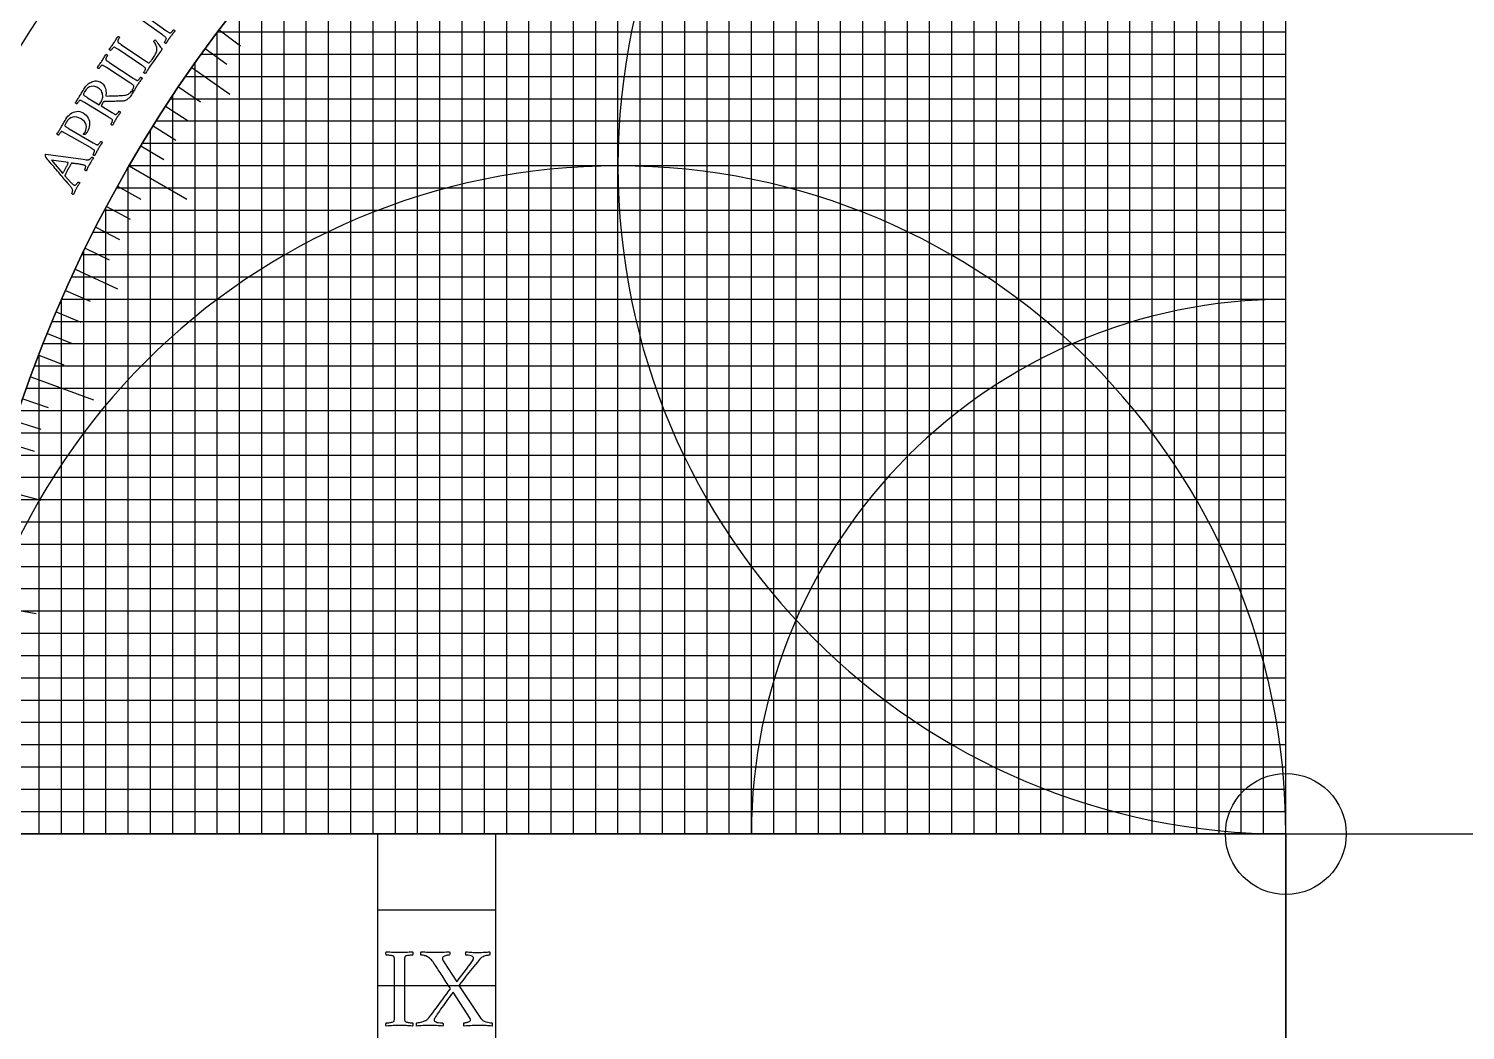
# Model space of a CAD drawing. Header units: millimetres. Extents: x -93 to 93, y -93 to 104.
# Drawn here: x -58.8 to 8.4, y -9.2 to 37.6 of the extents above; entities that cross this region are included whole.
import ezdxf

# ---------------------------------------------------------------- set-up
doc = ezdxf.new("R2010")
doc.units = ezdxf.units.MM
for name, color, linetype in [('CUT_INNER', 6, 'Continuous'), ('CUT_OUTER', 1, 'Continuous'), ('ENGRAVE', 7, 'Continuous'), ('ENGRAVE_FINE', 8, 'Continuous'), ('TEXT', 5, 'Continuous')]:
    doc.layers.add(name, color=color, linetype=linetype)

msp = doc.modelspace()

# ---------------------------------------------------------------- linework, layer by layer
at = {"layer": 'CUT_INNER'}
msp.add_circle((0, 0), 2.825, dxfattribs=at)
at = {"layer": 'CUT_OUTER'}
msp.add_arc((-0.0002, -0.0002), 92.4998, 179.658282, 0.243527, dxfattribs=at)
at = {"layer": 'ENGRAVE'}
for points in [[(-5.2031, 0), (-5.2031, 62.2203)], [(0, -62.4375), (0, 62.4375)], [(0, 0), (0, 62.4375)], [(-10.4063, 0), (-10.4063, 61.5642)], [(-15.6094, 0), (-15.6094, 60.4548)], [(-20.8125, 0), (-20.8125, 58.8666)], [(-26.0156, 0), (-26.0156, 56.7594)], [(-31.2188, 0), (-31.2188, 54.0725)], [(-36.4219, 0), (-36.4219, 50.7138)], [(-41.625, 0), (-41.625, 46.5382)], [(-46.8281, 0), (-46.8281, 41.2985)], [(0, 36.4219), (-50.7138, 36.4219)], [(-51.1458, 35.8127), (-49.3557, 34.5592)], [(-52.0313, 0), (-52.0313, 34.5136)], [(0, 31.2188), (-54.0725, 31.2188)], [(-54.0725, 31.2188), (-51.3688, 29.6578)], [(-56.5876, 26.3872), (-54.607, 25.4637)], [(0, 26.0156), (-56.7594, 26.0156)], [(-57.2344, 0), (-57.2344, 24.9533)], [(-58.6721, 21.3549), (-55.7385, 20.2871)], [(0, 20.8125), (-58.8666, 20.8125)], [(-60.31, 16.16), (-58.1991, 15.5944)], [(0, 15.6094), (-60.4548, 15.6094)], [(-61.4889, 10.8422), (-58.4145, 10.3001)], [(0, 10.4063), (-61.5642, 10.4063)], [(0, 5.2031), (-62.2203, 5.2031)], [(-62.4375, 0), (62.4375, 0)], [(0, 0), (-62.4375, 0)], [(-42.4575, 0), (-42.4575, -42.4575), (42.4575, -42.4575), (42.4575, 0)], [(-42.4575, 0), (-36.938, 0)], [(-36.938, 0), (-36.938, -36.938), (36.938, -36.938), (36.938, 0)], [(0, 0), (0, -42.4575)], [(-42.4575, -3.5381), (-36.938, -3.5381)], [(-42.4575, -7.0763), (-36.938, -7.0763)]]:
    msp.add_lwpolyline(points, dxfattribs=at)
for radius in [90.65, 90.65, 88.2219, 83.7125, 83.7125, 80.1513, 73.5375, 73.5375, 69.6525, 62.4375, 62.4375]:
    msp.add_circle((0, 0), radius, dxfattribs=at)
for centre, radius, start, end in [((0, 0), 62.4375, 90, 180), ((0, 31.2188), 31.2188, 90, 270), ((-31.2188, 0), 31.2188, 0, 180), ((0, 0), 24.9801, 90, 180)]:
    msp.add_arc(centre, radius, start, end, dxfattribs=at)
at = {"layer": 'ENGRAVE_FINE'}
for points in [[(-8.325, 0), (-8.325, 61.88)], [(-7.2844, 0), (-7.2844, 62.0111)], [(-6.2438, 0), (-6.2438, 62.1245)], [(-4.1625, 0), (-4.1625, 62.2986)], [(-3.1219, 0), (-3.1219, 62.3594)], [(-2.0813, 0), (-2.0813, 62.4028)], [(-1.0406, 0), (-1.0406, 62.4288)], [(-12.4875, 0), (-12.4875, 61.176)], [(-11.4469, 0), (-11.4469, 61.3792)], [(-9.3656, 0), (-9.3656, 61.7311)], [(-14.5688, 0), (-14.5688, 60.714)], [(-13.5281, 0), (-13.5281, 60.9543)], [(-17.6906, 0), (-17.6906, 59.8789)], [(-16.65, 0), (-16.65, 60.1766)], [(-19.7719, 0), (-19.7719, 59.2243)], [(-18.7313, 0), (-18.7313, 59.5616)], [(-21.8531, 0), (-21.8531, 58.4883)], [(-22.8938, 0), (-22.8938, 58.0889)], [(-24.975, 0), (-24.975, 57.2249)], [(-23.9344, 0), (-23.9344, 57.6679)], [(-28.0969, 0), (-28.0969, 55.7585)], [(-27.0563, 0), (-27.0563, 56.2708)], [(-29.1375, 0), (-29.1375, 55.2218)], [(-30.1781, 0), (-30.1781, 54.6601)], [(-32.2594, 0), (-32.2594, 53.4582)], [(-33.3, 0), (-33.3, 52.8162)], [(-34.3406, 0), (-34.3406, 52.1456)], [(-35.3813, 0), (-35.3813, 51.4452)], [(-37.4625, 0), (-37.4625, 49.95)], [(-38.5031, 0), (-38.5031, 49.1523)], [(-39.5438, 0), (-39.5438, 48.3191)], [(-40.5844, 0), (-40.5844, 47.4484)], [(-42.6656, 0), (-42.6656, 45.586)], [(-43.7063, 0), (-43.7063, 44.5893)], [(-44.7469, 0), (-44.7469, 43.5449)], [(-45.7875, 0), (-45.7875, 42.4493)], [(-47.8688, 0), (-47.8688, 40.0877)], [(-48.9094, 0), (-48.9094, 38.8113)], [(0, 37.4625), (-49.95, 37.4625)], [(-49.95, 0), (-49.95, 37.4625)], [(-49.8648, 37.5758), (-48.8675, 36.8243)], [(-50.513, 36.6998), (-49.5027, 35.9658)], [(-50.9906, 0), (-50.9906, 36.0333)], [(0, 35.3813), (-51.4452, 35.3813)], [(0, 34.3406), (-52.1456, 34.3406)], [(-51.763, 34.9146), (-50.7278, 34.2163)], [(-52.3645, 34.0059), (-51.3172, 33.3258)], [(-52.95, 33.0868), (-51.891, 32.4251)], [(0, 33.3), (-52.8162, 33.3)], [(0, 32.2594), (-53.4582, 32.2594)], [(-53.0719, 0), (-53.0719, 32.891)], [(-53.5194, 32.1577), (-52.449, 31.5145)], [(-54.1125, 0), (-54.1125, 31.1493)], [(-54.6091, 30.2703), (-53.5169, 29.6649)], [(0, 30.1781), (-54.6601, 30.1781)], [(0, 29.1375), (-55.2218, 29.1375)], [(-55.1531, 0), (-55.1531, 29.2673)], [(-55.129, 29.3126), (-54.0265, 28.7264)], [(-55.6322, 28.346), (-54.5196, 27.7791)], [(0, 28.0969), (-55.7585, 28.0969)], [(0, 27.0563), (-56.2708, 27.0563)], [(-56.1938, 0), (-56.1938, 27.2159)], [(-56.1185, 27.3708), (-54.9961, 26.8234)], [(0, 24.975), (-57.2249, 24.975)], [(-57.0395, 25.3956), (-55.8987, 24.8877)], [(-57.474, 24.3963), (-56.3245, 23.9083)], [(0, 23.9344), (-57.6679, 23.9344)], [(0, 22.8938), (-58.0889, 22.8938)], [(-57.891, 23.3895), (-56.7332, 22.9217)], [(-58.2904, 22.3756), (-57.1246, 21.9281)], [(-58.275, 0), (-58.275, 22.4157)], [(0, 21.8531), (-58.4883, 21.8531)], [(-59.0358, 20.3277), (-57.8551, 19.9211)], [(0, 19.7719), (-59.2243, 19.7719)], [(-59.3816, 19.2942), (-58.194, 18.9084)], [(-59.7093, 18.255), (-58.5151, 17.8899)], [(0, 18.7313), (-59.5616, 18.7313)], [(0, 17.6906), (-59.8789, 17.6906)], [(0, 16.65), (-60.1766, 16.65)], [(0, 14.5688), (-60.714, 14.5688)], [(0, 13.5281), (-60.9543, 13.5281)], [(0, 12.4875), (-61.176, 12.4875)], [(0, 11.4469), (-61.3792, 11.4469)], [(0, 9.3656), (-61.7311, 9.3656)], [(0, 8.325), (-61.88, 8.325)], [(0, 7.2844), (-62.0111, 7.2844)], [(0, 6.2438), (-62.1245, 6.2438)], [(0, 4.1625), (-62.2986, 4.1625)], [(0, 3.1219), (-62.3594, 3.1219)], [(0, 2.0813), (-62.4028, 2.0813)], [(0, 1.0406), (-62.4288, 1.0406)]]:
    msp.add_lwpolyline(points, dxfattribs=at)
at = {"layer": 'TEXT'}
msp.add_lwpolyline([(-53.4175, 38.3105), (-52.3558, 37.5491), (-52.352, 37.5464), (-52.3482, 37.5436), (-52.3444, 37.5409), (-52.3406, 37.5381), (-52.3367, 37.5354), (-52.3329, 37.5327), (-52.3291, 37.5299), (-52.3253, 37.5272), (-52.3016, 37.5103), (-52.2789, 37.4944), (-52.2572, 37.4795), (-52.2365, 37.4655), (-52.217, 37.453), (-52.1985, 37.4425), (-52.1813, 37.4341), (-52.1653, 37.4277), (-52.1559, 37.4277), (-52.1441, 37.4317), (-52.1299, 37.4397), (-52.1133, 37.4517), (-52.0957, 37.4663), (-52.0784, 37.4821), (-52.0615, 37.4992), (-52.0449, 37.5174), (-52.0298, 37.5348), (-52.0175, 37.5493), (-52.0079, 37.5611), (-52.001, 37.5701), (-51.9926, 37.5691), (-51.9827, 37.566), (-51.9716, 37.5607), (-51.9591, 37.5532), (-51.9474, 37.5446), (-51.9387, 37.536), (-51.9328, 37.5274), (-51.9299, 37.5187), (-51.9594, 37.4831), (-51.988, 37.4482), (-52.016, 37.4139), (-52.0432, 37.3803), (-52.0699, 37.3465), (-52.0965, 37.312), (-52.1229, 37.2766), (-52.1491, 37.2404), (-52.1743, 37.2046), (-52.1991, 37.1683), (-52.2237, 37.1312), (-52.248, 37.0935), (-52.2721, 37.0552), (-52.2963, 37.0164), (-52.3206, 36.9772), (-52.3448, 36.9376), (-52.354, 36.9375), (-52.3641, 36.9403), (-52.375, 36.9457), (-52.3869, 36.954), (-52.3981, 36.9634), (-52.4067, 36.9722), (-52.4128, 36.9805), (-52.4165, 36.9882), (-52.4103, 36.9976), (-52.4022, 37.0105), (-52.3924, 37.0269), (-52.3809, 37.0468), (-52.369, 37.0685), (-52.3583, 37.0903), (-52.3486, 37.1121), (-52.3401, 37.1341), (-52.3339, 37.1541), (-52.331, 37.17), (-52.3314, 37.1819), (-52.3352, 37.1897), (-52.3484, 37.2059), (-52.3647, 37.2226), (-52.384, 37.2398), (-52.4063, 37.2574), (-52.4306, 37.2756), (-52.456, 37.2942), (-52.4825, 37.3134), (-52.5101, 37.3331), (-53.5749, 38.0902)], dxfattribs=at)
for points in [[(-53.3378, 36.1406), (-53.3349, 36.1386), (-53.3314, 36.1362), (-53.3271, 36.1333), (-53.3223, 36.13), (-53.3097, 36.1215), (-53.2954, 36.1118), (-53.2792, 36.1009), (-53.2613, 36.0887), (-53.2428, 36.0764), (-53.2249, 36.065), (-53.2076, 36.0544), (-53.1909, 36.0448), (-53.1758, 36.0369), (-53.1636, 36.0319), (-53.1542, 36.0298), (-53.1476, 36.0304), (-53.1302, 36.0385), (-53.1135, 36.0492), (-53.0977, 36.0625), (-53.0827, 36.0785), (-53.0665, 36.0987), (-53.0472, 36.1245), (-53.0248, 36.1558), (-52.9992, 36.1928), (-52.9025, 36.334), (-52.8783, 36.3714), (-52.8549, 36.4121), (-52.8324, 36.456), (-52.8108, 36.503), (-52.7922, 36.5504), (-52.779, 36.595), (-52.7711, 36.6371), (-52.7687, 36.6765), (-52.7713, 36.7118), (-52.7776, 36.7486), (-52.7878, 36.7869), (-52.8016, 36.8266), (-52.8203, 36.8683), (-52.8448, 36.9125), (-52.8753, 36.9591), (-52.9117, 37.0083), (-52.9155, 37.0172), (-52.9151, 37.0279), (-52.9106, 37.0405), (-52.9019, 37.0549), (-52.8862, 37.0754), (-52.8711, 37.0907), (-52.8569, 37.1008), (-52.8434, 37.1056), (-52.8042, 37.0508), (-52.7639, 36.994), (-52.7225, 36.9353), (-52.68, 36.8748), (-52.6378, 36.8166), (-52.5972, 36.7651), (-52.5581, 36.7201), (-52.5206, 36.6817), (-52.591, 36.5815), (-52.6615, 36.482), (-52.7323, 36.383), (-52.8033, 36.2847), (-52.8763, 36.1832), (-52.9527, 36.0747), (-53.0327, 35.9591), (-53.1161, 35.8365), (-53.1446, 35.7937), (-53.171, 35.7528), (-53.1954, 35.7138), (-53.2178, 35.6768), (-53.2397, 35.6405), (-53.2624, 35.6039), (-53.286, 35.5669), (-53.3106, 35.5296), (-53.3197, 35.5293), (-53.3298, 35.5317), (-53.341, 35.5369), (-53.3531, 35.5449), (-53.3644, 35.554), (-53.3733, 35.5626), (-53.3797, 35.5707), (-53.3836, 35.5783), (-53.3775, 35.5878), (-53.3699, 35.6009), (-53.3605, 35.6176), (-53.3495, 35.6378), (-53.3382, 35.6598), (-53.328, 35.6819), (-53.319, 35.704), (-53.3111, 35.7262), (-53.3054, 35.7463), (-53.3029, 35.7623), (-53.3036, 35.7742), (-53.3077, 35.7819), (-53.3213, 35.7978), (-53.338, 35.814), (-53.3577, 35.8306), (-53.3805, 35.8477), (-53.4053, 35.8652), (-53.4312, 35.8832), (-53.4582, 35.9016), (-53.4863, 35.9206), (-54.5708, 36.649), (-54.5991, 36.6679), (-54.6267, 36.686), (-54.6535, 36.7034), (-54.6797, 36.7202), (-54.7046, 36.7351), (-54.728, 36.7473), (-54.7496, 36.7567), (-54.7696, 36.7632), (-54.7793, 36.7646), (-54.7911, 36.7608), (-54.8048, 36.7519), (-54.8206, 36.7378), (-54.8374, 36.7207), (-54.8539, 36.7028), (-54.8704, 36.6841), (-54.8866, 36.6646), (-54.9014, 36.6461), (-54.9135, 36.6306), (-54.9229, 36.6181), (-54.9296, 36.6086), (-54.9381, 36.6092), (-54.9481, 36.6119), (-54.9595, 36.6167), (-54.9723, 36.6236), (-54.9843, 36.6318), (-54.9933, 36.6401), (-54.9994, 36.6486), (-55.0026, 36.6573), (-54.9746, 36.6962), (-54.9467, 36.7346), (-54.9189, 36.7725), (-54.891, 36.81), (-54.8636, 36.8473), (-54.8368, 36.8845), (-54.8107, 36.9217), (-54.7853, 36.9589), (-54.7597, 36.9973), (-54.7349, 37.0355), (-54.7109, 37.0735), (-54.6878, 37.1114), (-54.6646, 37.1495), (-54.6407, 37.1883), (-54.616, 37.2278), (-54.5906, 37.268), (-54.5814, 37.2684), (-54.5712, 37.2659), (-54.5601, 37.2606), (-54.5481, 37.2525), (-54.5368, 37.2433), (-54.5281, 37.2345), (-54.5219, 37.2263), (-54.5182, 37.2185), (-54.5245, 37.2088), (-54.5325, 37.1954), (-54.5423, 37.1784), (-54.5539, 37.1578), (-54.5659, 37.1354), (-54.577, 37.1135), (-54.5871, 37.0918), (-54.5962, 37.0705), (-54.6031, 37.051), (-54.6062, 37.0348), (-54.6058, 37.0219), (-54.6016, 37.0123), (-54.5901, 36.9993), (-54.576, 36.9858), (-54.5595, 36.9718), (-54.5404, 36.9574), (-54.5196, 36.9424), (-54.4977, 36.9269), (-54.4747, 36.911), (-54.4506, 36.8945), (-54.4467, 36.8919), (-54.4428, 36.8893), (-54.4389, 36.8866), (-54.435, 36.884), (-54.4311, 36.8814), (-54.4272, 36.8787), (-54.4233, 36.8761), (-54.4194, 36.8735)], [(-55.3447, 36.1157), (-55.3198, 36.1545), (-55.2956, 36.1931), (-55.2722, 36.2315), (-55.2496, 36.2696), (-55.227, 36.3081), (-55.2037, 36.3473), (-55.1796, 36.3872), (-55.1548, 36.4278), (-55.1456, 36.4283), (-55.1354, 36.4259), (-55.1242, 36.4208), (-55.1121, 36.4129), (-55.1007, 36.4039), (-55.0918, 36.3953), (-55.0855, 36.3871), (-55.0816, 36.3794), (-55.0878, 36.3696), (-55.0956, 36.3561), (-55.1052, 36.3389), (-55.1165, 36.3181), (-55.1281, 36.2956), (-55.1388, 36.2735), (-55.1486, 36.2517), (-55.1574, 36.2302), (-55.164, 36.2106), (-55.1669, 36.1943), (-55.1662, 36.1815), (-55.1619, 36.172), (-55.1502, 36.1591), (-55.136, 36.1459), (-55.1192, 36.1321), (-55.0999, 36.1179), (-55.0789, 36.1033), (-55.0567, 36.0882), (-55.0334, 36.0726), (-55.0091, 36.0565), (-55.0052, 36.0539), (-55.0012, 36.0513), (-54.9973, 36.0488), (-54.9934, 36.0462), (-54.9894, 36.0436), (-54.9855, 36.041), (-54.9816, 36.0385), (-54.9776, 36.0359), (-53.885, 35.3197), (-53.881, 35.3171), (-53.8771, 35.3145), (-53.8732, 35.3119), (-53.8692, 35.3094), (-53.8653, 35.3068), (-53.8614, 35.3042), (-53.8575, 35.3016), (-53.8535, 35.2991), (-53.8291, 35.2832), (-53.8058, 35.2683), (-53.7835, 35.2542), (-53.7623, 35.2411), (-53.7422, 35.2294), (-53.7233, 35.2198), (-53.7058, 35.2121), (-53.6895, 35.2064), (-53.6801, 35.2068), (-53.6685, 35.2113), (-53.6547, 35.2198), (-53.6386, 35.2325), (-53.6216, 35.2479), (-53.605, 35.2644), (-53.5888, 35.2821), (-53.5729, 35.301), (-53.5586, 35.319), (-53.5469, 35.3341), (-53.5378, 35.3463), (-53.5314, 35.3555), (-53.5228, 35.3549), (-53.5129, 35.3522), (-53.5015, 35.3473), (-53.4888, 35.3404), (-53.4767, 35.3323), (-53.4676, 35.3241), (-53.4614, 35.3157), (-53.4582, 35.3072), (-53.4861, 35.2704), (-53.5133, 35.2343), (-53.5397, 35.1988), (-53.5655, 35.1641), (-53.5908, 35.1293), (-53.6159, 35.0936), (-53.6408, 35.0572), (-53.6655, 35.0199), (-53.6891, 34.9831), (-53.7124, 34.9457), (-53.7354, 34.9077), (-53.7581, 34.869), (-53.7806, 34.8297), (-53.8032, 34.79), (-53.8257, 34.7498), (-53.8483, 34.7092), (-53.8575, 34.7087), (-53.8676, 34.711), (-53.8788, 34.716), (-53.8911, 34.7238), (-53.9026, 34.7327), (-53.9116, 34.7412), (-53.9181, 34.7492), (-53.9221, 34.7567), (-53.9162, 34.7663), (-53.9087, 34.7796), (-53.8996, 34.7964), (-53.8889, 34.8167), (-53.878, 34.8389), (-53.8681, 34.8611), (-53.8594, 34.8834), (-53.8519, 34.9057), (-53.8464, 34.9259), (-53.8442, 34.942), (-53.8452, 34.9538), (-53.8493, 34.9615), (-53.8632, 34.9771), (-53.8801, 34.9931), (-53.9001, 35.0095), (-53.9231, 35.0261), (-53.9482, 35.0433), (-53.9744, 35.0608), (-54.0016, 35.0789), (-54.03, 35.0974), (-55.1256, 35.8091), (-55.1541, 35.8276), (-55.182, 35.8453), (-55.2091, 35.8623), (-55.2355, 35.8786), (-55.2607, 35.8932), (-55.2842, 35.905), (-55.306, 35.9141), (-55.3261, 35.9203), (-55.3358, 35.9215), (-55.3475, 35.9175), (-55.3612, 35.9084), (-55.3767, 35.8941), (-55.3932, 35.8768), (-55.4095, 35.8586), (-55.4256, 35.8397), (-55.4416, 35.8199), (-55.4561, 35.8012), (-55.4679, 35.7855), (-55.4771, 35.7729), (-55.4837, 35.7633), (-55.4922, 35.7637), (-55.5023, 35.7662), (-55.5137, 35.7709), (-55.5266, 35.7776), (-55.5387, 35.7856), (-55.5479, 35.7937), (-55.5541, 35.8022), (-55.5574, 35.8108), (-55.5301, 35.8501), (-55.5028, 35.889), (-55.4755, 35.9273), (-55.4482, 35.9652), (-55.4213, 36.0029), (-55.3951, 36.0405), (-55.3696, 36.0781), (-55.3447, 36.1157)], [(-56.1548, 34.8547), (-56.1249, 34.8988), (-56.0908, 34.9413), (-56.0527, 34.9821), (-56.0104, 35.0213), (-55.965, 35.0577), (-55.9174, 35.09), (-55.8677, 35.1184), (-55.8158, 35.1428), (-55.7624, 35.1621), (-55.7079, 35.1752), (-55.6523, 35.1823), (-55.5958, 35.1832), (-55.539, 35.1769), (-55.4825, 35.1623), (-55.4264, 35.1395), (-55.3706, 35.1083), (-55.3267, 35.0759), (-55.2876, 35.0374), (-55.2533, 34.9928), (-55.2237, 34.9421), (-55.199, 34.8874), (-55.1792, 34.8307), (-55.1644, 34.772), (-55.1544, 34.7114), (-55.1495, 34.6508), (-55.1497, 34.5924), (-55.1549, 34.536), (-55.1653, 34.4818), (-55.0879, 34.4811), (-55.0132, 34.4813), (-54.9412, 34.4821), (-54.8721, 34.4836), (-54.8041, 34.4859), (-54.736, 34.4888), (-54.6676, 34.4925), (-54.599, 34.4968), (-54.5284, 34.5017), (-54.454, 34.5068), (-54.376, 34.5123), (-54.2943, 34.5182), (-54.2416, 34.5243), (-54.1929, 34.5344), (-54.1481, 34.5487), (-54.1071, 34.5669), (-54.0683, 34.5909), (-54.0299, 34.6223), (-53.9918, 34.661), (-53.954, 34.7071), (-53.9449, 34.7072), (-53.9347, 34.7038), (-53.9234, 34.6971), (-53.9111, 34.6869), (-53.8997, 34.676), (-53.891, 34.6675), (-53.8851, 34.6611), (-53.8819, 34.657), (-53.9219, 34.5961), (-53.9595, 34.5412), (-53.9947, 34.4925), (-54.0276, 34.4498), (-54.0578, 34.4132), (-54.0848, 34.3827), (-54.1086, 34.3581), (-54.1293, 34.3396), (-54.1444, 34.329), (-54.1628, 34.3168), (-54.1843, 34.3028), (-54.2089, 34.2871), (-54.2372, 34.2721), (-54.2698, 34.2603), (-54.3067, 34.2516), (-54.3478, 34.2461), (-54.3669, 34.2448), (-54.3931, 34.2433), (-54.4263, 34.2416), (-54.4665, 34.2398), (-54.5126, 34.2379), (-54.5632, 34.2361), (-54.6184, 34.2343), (-54.6782, 34.2326), (-54.7413, 34.2308), (-54.8066, 34.2289), (-54.874, 34.2269), (-54.9435, 34.2247), (-55.0136, 34.2226), (-55.0829, 34.2208), (-55.1512, 34.2193), (-55.2187, 34.2181), (-55.2408, 34.2137), (-55.2617, 34.2022), (-55.2816, 34.1835), (-55.3004, 34.1576), (-55.3846, 34.0208), (-54.8987, 33.7224), (-54.8947, 33.7199), (-54.8907, 33.7174), (-54.8867, 33.715), (-54.8827, 33.7125), (-54.8787, 33.7101), (-54.8747, 33.7076), (-54.8707, 33.7051), (-54.8667, 33.7027), (-54.8419, 33.6875), (-54.8181, 33.6733), (-54.7954, 33.6599), (-54.7738, 33.6474), (-54.7533, 33.6364), (-54.7342, 33.6273), (-54.7165, 33.6201), (-54.7, 33.6149), (-54.6906, 33.6155), (-54.6792, 33.6204), (-54.6656, 33.6293), (-54.6499, 33.6425), (-54.6334, 33.6583), (-54.6173, 33.6754), (-54.6016, 33.6935), (-54.5863, 33.7129), (-54.5725, 33.7313), (-54.5612, 33.7467), (-54.5525, 33.7591), (-54.5463, 33.7686), (-54.5378, 33.7682), (-54.5278, 33.7658), (-54.5163, 33.7613), (-54.5033, 33.7547), (-54.491, 33.747), (-54.4817, 33.739), (-54.4753, 33.7308), (-54.4717, 33.7224), (-54.4986, 33.6848), (-54.5247, 33.6479), (-54.5501, 33.6117), (-54.5748, 33.5762), (-54.5991, 33.5407), (-54.6231, 33.5043), (-54.6469, 33.4671), (-54.6705, 33.4291), (-54.6931, 33.3917), (-54.7153, 33.3537), (-54.7371, 33.3149), (-54.7587, 33.2756), (-54.78, 33.2357), (-54.8014, 33.1953), (-54.8228, 33.1545), (-54.8442, 33.1132), (-54.8533, 33.1125), (-54.8635, 33.1145), (-54.8749, 33.1192), (-54.8873, 33.1266), (-54.8991, 33.1352), (-54.9083, 33.1433), (-54.9151, 33.1511), (-54.9193, 33.1586), (-54.9137, 33.1684), (-54.9066, 33.1818), (-54.898, 33.1988), (-54.8879, 33.2195), (-54.8776, 33.242), (-54.8684, 33.2645), (-54.8604, 33.287), (-54.8535, 33.3096), (-54.8487, 33.3299), (-54.8469, 33.346), (-54.8482, 33.3579), (-54.8525, 33.3654), (-54.8669, 33.3806), (-54.8843, 33.3961), (-54.9047, 33.4118), (-54.9282, 33.4278), (-54.9538, 33.4442), (-54.9805, 33.461), (-55.0083, 33.4783), (-55.0372, 33.496), (-56.1549, 34.1725), (-56.1839, 34.19), (-56.2123, 34.2069), (-56.2399, 34.2232), (-56.2668, 34.2387), (-56.2924, 34.2525), (-56.3162, 34.2637), (-56.3383, 34.272), (-56.3585, 34.2777), (-56.3683, 34.2786), (-56.3799, 34.2743), (-56.3932, 34.2648), (-56.4084, 34.25), (-56.4243, 34.2323), (-56.4399, 34.2139), (-56.4552, 34.1949), (-56.4702, 34.1753), (-56.4838, 34.1568), (-56.4949, 34.1412), (-56.5036, 34.1285), (-56.5098, 34.1189), (-56.5184, 34.119), (-56.5284, 34.1213), (-56.54, 34.1256), (-56.5531, 34.1319), (-56.5655, 34.1395), (-56.5749, 34.1474), (-56.5813, 34.1556), (-56.5849, 34.1642), (-56.5588, 34.2042), (-56.5328, 34.2436), (-56.5069, 34.2823), (-56.4811, 34.3204), (-56.4557, 34.3582), (-56.4308, 34.3962), (-56.4066, 34.4343), (-56.3829, 34.4724), (-56.3584, 34.5129), (-56.3332, 34.5551), (-56.3074, 34.599), (-56.2809, 34.6447), (-56.253, 34.6927), (-56.2226, 34.7437), (-56.1899, 34.7977), (-56.1548, 34.8547)], [(-55.501, 34.8489), (-55.5857, 34.894), (-55.6702, 34.9226), (-55.7543, 34.9348), (-55.8381, 34.9305), (-55.9198, 34.9057), (-55.9978, 34.8565), (-56.0719, 34.7829), (-56.142, 34.685), (-56.1504, 34.671), (-56.1604, 34.6536), (-56.1721, 34.6327), (-56.1855, 34.6085), (-56.197, 34.5845), (-56.2033, 34.5645), (-56.2044, 34.5486), (-56.2002, 34.5368), (-56.189, 34.5233), (-56.173, 34.5084), (-56.1521, 34.4921), (-56.1263, 34.4745), (-56.0978, 34.4562), (-56.0692, 34.438), (-56.0402, 34.4199), (-56.011, 34.4018), (-55.4647, 34.07), (-55.3787, 34.2097), (-55.3504, 34.2618), (-55.3287, 34.3165), (-55.3134, 34.3735), (-55.3047, 34.433), (-55.3028, 34.4931), (-55.3081, 34.5519), (-55.3206, 34.6094), (-55.3403, 34.6658), (-55.3679, 34.719), (-55.4038, 34.7672), (-55.4482, 34.8105), (-55.501, 34.8489)], [(-56.2188, 33.6909), (-56.1447, 33.6402), (-56.0809, 33.5834), (-56.0275, 33.5203), (-55.9844, 33.451), (-55.952, 33.377), (-55.9305, 33.2998), (-55.92, 33.2194), (-55.9205, 33.1357), (-55.932, 33.0503), (-55.9548, 32.9645), (-55.9888, 32.8783), (-56.034, 32.7916), (-56.0412, 32.7801), (-56.0501, 32.7673), (-56.0606, 32.7532), (-56.0728, 32.7378), (-56.0856, 32.7227), (-56.0982, 32.7098), (-56.1104, 32.6989), (-56.1223, 32.6901), (-56.1276, 32.6887), (-56.1348, 32.6865), (-56.1441, 32.6837), (-56.1553, 32.6802), (-56.1675, 32.6777), (-56.1797, 32.678), (-56.1918, 32.681), (-56.204, 32.6867), (-56.2105, 32.6916), (-56.2136, 32.6968), (-56.2133, 32.7024), (-56.2097, 32.7082), (-56.2004, 32.7176), (-56.1908, 32.7273), (-56.1808, 32.7372), (-56.1705, 32.7474), (-56.1602, 32.7583), (-56.1504, 32.7703), (-56.1409, 32.7835), (-56.132, 32.7979), (-56.0936, 32.8788), (-56.0722, 32.961), (-56.0679, 33.0446), (-56.0806, 33.1297), (-56.1113, 33.2121), (-56.1614, 33.2877), (-56.2307, 33.3564), (-56.3194, 33.4182), (-56.4169, 33.4668), (-56.5128, 33.496), (-56.607, 33.5055), (-56.6996, 33.4954), (-56.7882, 33.464), (-56.8702, 33.4096), (-56.9455, 33.3322), (-57.0141, 33.2318), (-57.0222, 33.2177), (-57.0318, 33.2), (-57.0429, 33.1789), (-57.0557, 33.1543), (-57.0666, 33.13), (-57.0724, 33.1099), (-57.073, 33.094), (-57.0685, 33.0822), (-57.057, 33.069), (-57.0406, 33.0545), (-57.0193, 33.0388), (-56.993, 33.0219), (-56.9642, 33.0043), (-56.935, 32.9869), (-56.9056, 32.9695), (-56.8759, 32.9522), (-55.7482, 32.2988), (-55.7188, 32.2819), (-55.6903, 32.2658), (-55.6628, 32.2504), (-55.6362, 32.2357), (-55.6109, 32.2228), (-55.5873, 32.2124), (-55.5654, 32.2045), (-55.5452, 32.1992), (-55.5358, 32.2), (-55.5245, 32.2052), (-55.5111, 32.2145), (-55.4958, 32.2281), (-55.4797, 32.2442), (-55.4642, 32.2614), (-55.4492, 32.2795), (-55.4348, 32.2987), (-55.4218, 32.3169), (-55.4112, 32.3322), (-55.4029, 32.3445), (-55.397, 32.354), (-55.3885, 32.3539), (-55.3784, 32.3517), (-55.3668, 32.3475), (-55.3537, 32.3413), (-55.3412, 32.3339), (-55.3317, 32.3262), (-55.325, 32.3182), (-55.3213, 32.3098), (-55.3471, 32.2715), (-55.3723, 32.234), (-55.3968, 32.1972), (-55.4206, 32.161), (-55.4439, 32.1249), (-55.467, 32.0879), (-55.4899, 32.0501), (-55.5125, 32.0115), (-55.534, 31.9736), (-55.5551, 31.9353), (-55.5757, 31.8964), (-55.5959, 31.8571), (-55.6159, 31.8172), (-55.636, 31.7768), (-55.6561, 31.7357), (-55.6764, 31.694), (-55.6855, 31.693), (-55.6958, 31.6947), (-55.7073, 31.6991), (-55.7199, 31.7062), (-55.7319, 31.7145), (-55.7413, 31.7224), (-55.7482, 31.73), (-55.7526, 31.7374), (-55.7474, 31.7472), (-55.7408, 31.7606), (-55.7329, 31.7774), (-55.7236, 31.7978), (-55.7142, 31.8199), (-55.7059, 31.8422), (-55.6986, 31.8647), (-55.6923, 31.8873), (-55.688, 31.9078), (-55.6867, 31.9239), (-55.6883, 31.9357), (-55.6928, 31.9431), (-55.7075, 31.958), (-55.7253, 31.973), (-55.7462, 31.9882), (-55.7701, 32.0036), (-55.7961, 32.0193), (-55.8232, 32.0354), (-55.8514, 32.052), (-55.8807, 32.0689), (-57.0139, 32.7192), (-57.0434, 32.736), (-57.0721, 32.7522), (-57.1002, 32.7677), (-57.1274, 32.7825), (-57.1534, 32.7957), (-57.1775, 32.8062), (-57.1998, 32.814), (-57.2202, 32.8192), (-57.23, 32.8198), (-57.2414, 32.8152), (-57.2545, 32.8054), (-57.2693, 32.7902), (-57.2847, 32.7721), (-57.2998, 32.7533), (-57.3147, 32.7339), (-57.3291, 32.7139), (-57.3423, 32.695), (-57.353, 32.6792), (-57.3613, 32.6663), (-57.3673, 32.6565), (-57.3759, 32.6564), (-57.386, 32.6584), (-57.3977, 32.6624), (-57.4109, 32.6684), (-57.4235, 32.6757), (-57.4331, 32.6834), (-57.4398, 32.6914), (-57.4435, 32.6999), (-57.4184, 32.7405), (-57.3934, 32.7806), (-57.3686, 32.8199), (-57.3438, 32.8587), (-57.3194, 32.8972), (-57.2955, 32.9358), (-57.2722, 32.9744), (-57.2495, 33.0132), (-57.2261, 33.0543), (-57.202, 33.0971), (-57.1773, 33.1417), (-57.152, 33.188), (-57.1253, 33.2367), (-57.0963, 33.2885), (-57.0649, 33.3433), (-57.0313, 33.4012), (-56.9862, 33.4702), (-56.9349, 33.5336), (-56.8777, 33.5912), (-56.8143, 33.6431), (-56.7466, 33.6873), (-56.676, 33.7218), (-56.6028, 33.7467), (-56.5267, 33.762), (-56.4494, 33.7654), (-56.3723, 33.7546), (-56.2955, 33.7298), (-56.2188, 33.6909)], [(-56.9044, 30.3685), (-56.9078, 30.3724), (-56.9179, 30.3841), (-56.9347, 30.4036), (-56.9581, 30.4309), (-56.9874, 30.4648), (-57.0215, 30.5042), (-57.0604, 30.5492), (-57.1041, 30.5996), (-57.1515, 30.6545), (-57.2012, 30.7128), (-57.2534, 30.7744), (-57.3079, 30.8394), (-57.3641, 30.9065), (-57.4211, 30.9744), (-57.4791, 31.043), (-57.5379, 31.1125), (-57.5965, 31.1818), (-57.6538, 31.2497), (-57.7098, 31.3163), (-57.7644, 31.3817), (-57.8168, 31.4445), (-57.8658, 31.5035), (-57.9115, 31.5588), (-57.9539, 31.6102), (-57.9613, 31.6237), (-57.9675, 31.6409), (-57.9726, 31.6618), (-57.9766, 31.6864), (-57.9789, 31.7108), (-57.979, 31.731), (-57.9769, 31.7471), (-57.9726, 31.759), (-57.9711, 31.7615), (-57.9697, 31.7634), (-57.9685, 31.7647), (-57.9673, 31.7653), (-57.966, 31.7658), (-57.9643, 31.7668), (-57.962, 31.7682), (-57.9594, 31.7701), (-56.2238, 31.5276), (-56.1385, 31.5148), (-56.0745, 31.5055), (-56.032, 31.4997), (-56.0108, 31.4974), (-55.9916, 31.4976), (-55.9716, 31.5016), (-55.9508, 31.5094), (-55.9292, 31.521), (-55.908, 31.535), (-55.8883, 31.5497), (-55.8701, 31.5654), (-55.8535, 31.5819), (-55.8392, 31.5974), (-55.8281, 31.61), (-55.8203, 31.6197), (-55.8156, 31.6265), (-55.8053, 31.6267), (-55.794, 31.6241), (-55.7818, 31.6188), (-55.7687, 31.6107), (-55.7566, 31.6021), (-55.7474, 31.5951), (-55.7411, 31.5897), (-55.7377, 31.586), (-55.762, 31.5493), (-55.7849, 31.5146), (-55.8065, 31.4817), (-55.8267, 31.4508), (-55.8469, 31.4192), (-55.8682, 31.3842), (-55.8907, 31.3459), (-55.9144, 31.3042), (-55.9388, 31.26), (-55.9605, 31.2193), (-55.9795, 31.1822), (-55.9958, 31.1487), (-56.0117, 31.1151), (-56.0296, 31.0774), (-56.0495, 31.0357), (-56.0713, 30.99), (-56.0804, 30.9889), (-56.0907, 30.9905), (-56.1022, 30.9948), (-56.1149, 31.0017), (-56.1269, 31.01), (-56.1362, 31.0183), (-56.1427, 31.0267), (-56.1466, 31.0352), (-56.1394, 31.0494), (-56.1317, 31.0678), (-56.1232, 31.0902), (-56.114, 31.1166), (-56.106, 31.1433), (-56.1011, 31.1664), (-56.0994, 31.1859), (-56.1007, 31.2018), (-56.1046, 31.2101), (-56.1113, 31.2183), (-56.1207, 31.2262), (-56.133, 31.234), (-56.1481, 31.2409), (-56.1687, 31.248), (-56.1948, 31.2553), (-56.2264, 31.2627), (-56.262, 31.2702), (-56.3002, 31.2774), (-56.3409, 31.2846), (-56.3842, 31.2915), (-56.4285, 31.2982), (-56.4723, 31.3046), (-56.5156, 31.3107), (-56.5584, 31.3165), (-56.5991, 31.3219), (-56.636, 31.3268), (-56.6692, 31.3311), (-56.6986, 31.3349), (-56.7227, 31.3381), (-56.74, 31.3403), (-56.7503, 31.3416), (-56.7537, 31.3421), (-56.7543, 31.3419), (-56.7559, 31.3415), (-56.7585, 31.3407), (-56.7623, 31.3396), (-56.7662, 31.3382), (-56.7694, 31.3364), (-56.772, 31.3342), (-56.7738, 31.3316), (-56.7871, 31.3104), (-56.8013, 31.2867), (-56.8165, 31.2603), (-56.8326, 31.2313), (-56.849, 31.2015), (-56.8648, 31.1728), (-56.88, 31.145), (-56.8946, 31.1183), (-56.8983, 31.1114), (-56.9021, 31.1045), (-56.9059, 31.0976), (-56.9097, 31.0908), (-56.9133, 31.084), (-56.9168, 31.0777), (-56.9201, 31.0716), (-56.9232, 31.0659), (-56.9448, 31.0261), (-56.9646, 30.9892), (-56.9824, 30.9553), (-56.9984, 30.9244), (-57.0143, 30.8928), (-57.0319, 30.8568), (-57.0513, 30.8163), (-57.0723, 30.7714), (-57.0728, 30.7698), (-57.0731, 30.7674), (-57.073, 30.7645), (-57.0726, 30.7609), (-57.0721, 30.7575), (-57.0717, 30.7551), (-57.0715, 30.7536), (-57.0714, 30.7532), (-57.0687, 30.75), (-57.0604, 30.7405), (-57.0467, 30.7248), (-57.0274, 30.7027), (-57.0044, 30.6763), (-56.9793, 30.6474), (-56.9522, 30.6162), (-56.9231, 30.5825), (-56.8933, 30.5484), (-56.8642, 30.5158), (-56.8359, 30.4848), (-56.8083, 30.4552), (-56.7812, 30.4262), (-56.7556, 30.4009), (-56.7317, 30.3793), (-56.7092, 30.3615), (-56.6886, 30.3466), (-56.6699, 30.3338), (-56.6531, 30.3232), (-56.6383, 30.3147), (-56.6225, 30.3096), (-56.6054, 30.3107), (-56.5869, 30.3179), (-56.5672, 30.3313), (-56.5475, 30.3483), (-56.5292, 30.3665), (-56.5123, 30.3859), (-56.4967, 30.4064), (-56.4833, 30.4255), (-56.4728, 30.4407), (-56.4654, 30.4521), (-56.4609, 30.4595), (-56.4553, 30.4598), (-56.447, 30.4581), (-56.4359, 30.4546), (-56.422, 30.4491), (-56.408, 30.4427), (-56.3965, 30.4362), (-56.3874, 30.4298), (-56.3808, 30.4233), (-56.3956, 30.399), (-56.4095, 30.3766), (-56.4223, 30.3561), (-56.4341, 30.3374), (-56.4454, 30.3197), (-56.4567, 30.302), (-56.468, 30.2843), (-56.4793, 30.2665), (-56.4912, 30.2473), (-56.5043, 30.2249), (-56.5186, 30.1994), (-56.534, 30.1708), (-56.5493, 30.1418), (-56.5629, 30.115), (-56.5749, 30.0904), (-56.5853, 30.0679), (-56.5948, 30.0466), (-56.6044, 30.0253), (-56.6139, 30.004), (-56.6234, 29.9827), (-56.6336, 29.96), (-56.6453, 29.9346), (-56.6584, 29.9064), (-56.673, 29.8755), (-56.6785, 29.8753), (-56.6866, 29.8774), (-56.6972, 29.8817), (-56.7105, 29.8883), (-56.7239, 29.8958), (-56.7351, 29.903), (-56.7439, 29.9098), (-56.7506, 29.9164), (-56.7437, 29.9313), (-56.7361, 29.9514), (-56.7278, 29.9765), (-56.7187, 30.0068), (-56.7116, 30.0377), (-56.709, 30.0646), (-56.7109, 30.0875), (-56.7174, 30.1064), (-56.7339, 30.1406), (-56.7528, 30.1742), (-56.7741, 30.207), (-56.7977, 30.2391), (-56.8229, 30.271), (-56.8492, 30.3032), (-56.8763, 30.3357), (-56.9044, 30.3685)], [(-57.7018, 31.4836), (-57.1809, 30.8801), (-57.1805, 30.88), (-57.1794, 30.8797), (-57.1774, 30.8792), (-57.1747, 30.8785), (-57.1718, 30.878), (-57.1696, 30.878), (-57.168, 30.8786), (-57.1669, 30.8797), (-57.1507, 30.9066), (-57.1332, 30.9362), (-57.1145, 30.9685), (-57.0946, 31.0034), (-57.075, 31.0379), (-57.0576, 31.0689), (-57.0424, 31.0963), (-57.0292, 31.1202), (-57.0125, 31.1513), (-56.9969, 31.181), (-56.9825, 31.2094), (-56.9693, 31.2363), (-56.9563, 31.2632), (-56.9427, 31.2913), (-56.9283, 31.3206), (-56.9133, 31.3511), (-56.9124, 31.3538), (-56.9126, 31.3565), (-56.9139, 31.3592), (-56.9164, 31.3618), (-56.9191, 31.364), (-56.921, 31.3656), (-56.9221, 31.3666), (-56.9225, 31.3669)], [(-41.4284, -5.5293), (-41.3514, -5.5288), (-41.2755, -5.5273), (-41.2005, -5.5248), (-41.1266, -5.5213), (-41.0523, -5.5175), (-40.9764, -5.514), (-40.8987, -5.5108), (-40.8195, -5.508), (-40.8103, -5.5207), (-40.8041, -5.5373), (-40.8009, -5.558), (-40.8008, -5.5828), (-40.8029, -5.6075), (-40.8068, -5.6282), (-40.8123, -5.6448), (-40.8195, -5.6575), (-40.8388, -5.658), (-40.8649, -5.6595), (-40.8976, -5.662), (-40.937, -5.6655), (-40.979, -5.67), (-41.0198, -5.6756), (-41.0592, -5.6821), (-41.0972, -5.6896), (-41.1306, -5.6986), (-41.156, -5.7096), (-41.1733, -5.7226), (-41.1827, -5.7377), (-41.1899, -5.7664), (-41.1954, -5.7991), (-41.1992, -5.8358), (-41.2014, -5.8765), (-41.2025, -5.9203), (-41.2034, -5.966), (-41.2039, -6.0137), (-41.204, -6.0635), (-41.204, -6.0715), (-41.204, -6.0795), (-41.204, -6.0875), (-41.204, -6.0955), (-41.204, -6.1035), (-41.204, -6.1116), (-41.204, -6.1196), (-41.204, -6.1276), (-41.204, -8.355), (-41.204, -8.363), (-41.204, -8.371), (-41.204, -8.379), (-41.204, -8.387), (-41.204, -8.395), (-41.204, -8.403), (-41.204, -8.411), (-41.204, -8.419), (-41.2039, -8.4686), (-41.2034, -8.5159), (-41.2025, -8.5608), (-41.2014, -8.6033), (-41.1992, -8.6429), (-41.1954, -8.6788), (-41.1899, -8.711), (-41.1827, -8.7395), (-41.1733, -8.7526), (-41.156, -8.7649), (-41.1306, -8.7766), (-41.0972, -8.7876), (-41.0592, -8.7975), (-41.0198, -8.8056), (-40.979, -8.8121), (-40.937, -8.817), (-40.8976, -8.8205), (-40.8649, -8.823), (-40.8388, -8.8245), (-40.8195, -8.825), (-40.8123, -8.8377), (-40.8068, -8.8544), (-40.8029, -8.8751), (-40.8008, -8.8998), (-40.8009, -8.9245), (-40.8041, -8.9452), (-40.8103, -8.9619), (-40.8195, -8.9746), (-40.8987, -8.9694), (-40.9764, -8.9645), (-41.0523, -8.96), (-41.1266, -8.9559), (-41.2005, -8.9524), (-41.2755, -8.9499), (-41.3514, -8.9484), (-41.4284, -8.9478), (-41.5035, -8.9484), (-41.5793, -8.9499), (-41.6557, -8.9524), (-41.7328, -8.9559), (-41.8106, -8.96), (-41.8891, -8.9645), (-41.9682, -8.9694), (-42.048, -8.9746), (-42.0572, -8.9619), (-42.0633, -8.9452), (-42.0665, -8.9245), (-42.0667, -8.8998), (-42.0645, -8.8751), (-42.0607, -8.8544), (-42.0552, -8.8377), (-42.048, -8.825), (-42.0286, -8.8245), (-42.0026, -8.823), (-41.9699, -8.8205), (-41.9305, -8.817), (-41.8882, -8.8121), (-41.847, -8.8056), (-41.8068, -8.7975), (-41.7676, -8.7876), (-41.7333, -8.7766), (-41.7081, -8.7649), (-41.692, -8.7526), (-41.6848, -8.7395), (-41.6753, -8.7051), (-41.6681, -8.6661), (-41.6632, -8.6224), (-41.6607, -8.5739), (-41.6596, -8.5222), (-41.6587, -8.4685), (-41.6582, -8.4127), (-41.6581, -8.355), (-41.6581, -6.1276), (-41.6582, -6.0697), (-41.6587, -6.0134), (-41.6596, -5.9588), (-41.6607, -5.9059), (-41.6632, -5.8563), (-41.6681, -5.8118), (-41.6753, -5.7722), (-41.6848, -5.7377), (-41.692, -5.7226), (-41.7081, -5.7096), (-41.7333, -5.6986), (-41.7676, -5.6896), (-41.8068, -5.6821), (-41.847, -5.6756), (-41.8882, -5.67), (-41.9305, -5.6655), (-41.9699, -5.662), (-42.0026, -5.6595), (-42.0286, -5.658), (-42.048, -5.6575), (-42.0552, -5.6448), (-42.0607, -5.6282), (-42.0645, -5.6075), (-42.0667, -5.5828), (-42.0665, -5.558), (-42.0633, -5.5373), (-42.0572, -5.5207), (-42.048, -5.508), (-41.9682, -5.5108), (-41.8891, -5.514), (-41.8106, -5.5175), (-41.7328, -5.5213), (-41.6557, -5.5248), (-41.5793, -5.5273), (-41.5035, -5.5288), (-41.4284, -5.5293)], [(-39.7619, -5.5293), (-39.6677, -5.5288), (-39.5776, -5.5273), (-39.4914, -5.5248), (-39.4093, -5.5213), (-39.3295, -5.5175), (-39.2504, -5.514), (-39.172, -5.5108), (-39.0942, -5.508), (-39.0895, -5.5213), (-39.0862, -5.54), (-39.0842, -5.5641), (-39.0835, -5.5934), (-39.0848, -5.6215), (-39.0888, -5.6415), (-39.0955, -5.6535), (-39.1049, -5.6575), (-39.1259, -5.6584), (-39.1516, -5.6609), (-39.182, -5.665), (-39.217, -5.6709), (-39.2538, -5.6789), (-39.2891, -5.6896), (-39.3232, -5.7029), (-39.3559, -5.719), (-39.384, -5.7385), (-39.404, -5.7624), (-39.416, -5.7906), (-39.42, -5.8231), (-39.416, -5.8548), (-39.404, -5.8912), (-39.384, -5.9323), (-39.3559, -5.978), (-38.7523, -6.9074), (-38.6362, -6.7522), (-38.5226, -6.6016), (-38.4118, -6.4557), (-38.3036, -6.3145), (-38.2042, -6.1833), (-38.1194, -6.0675), (-38.0493, -5.967), (-37.9938, -5.8819), (-37.9867, -5.8685), (-37.9812, -5.8552), (-37.9773, -5.8418), (-37.9752, -5.8285), (-37.974, -5.8164), (-37.9731, -5.8071), (-37.9726, -5.8004), (-37.9725, -5.7964), (-37.9765, -5.777), (-37.9885, -5.7563), (-38.0085, -5.7343), (-38.0366, -5.7109), (-38.0783, -5.6899), (-38.1394, -5.6749), (-38.2199, -5.6659), (-38.3197, -5.6629), (-38.3269, -5.6567), (-38.3324, -5.6435), (-38.3362, -5.6233), (-38.3384, -5.5961), (-38.3389, -5.5676), (-38.3377, -5.5434), (-38.3349, -5.5235), (-38.3304, -5.508), (-38.2551, -5.5131), (-38.1841, -5.518), (-38.1175, -5.5225), (-38.0553, -5.5267), (-37.9937, -5.5302), (-37.9291, -5.5327), (-37.8615, -5.5342), (-37.7909, -5.5347), (-37.6934, -5.534), (-37.6039, -5.532), (-37.5225, -5.5287), (-37.449, -5.524), (-37.3826, -5.519), (-37.3222, -5.5146), (-37.2677, -5.511), (-37.2193, -5.508), (-37.2145, -5.5207), (-37.2107, -5.5373), (-37.2078, -5.558), (-37.206, -5.5828), (-37.2065, -5.6078), (-37.2107, -5.6295), (-37.2185, -5.6478), (-37.23, -5.6629), (-37.2445, -5.6637), (-37.2667, -5.6662), (-37.2966, -5.6704), (-37.3342, -5.6762), (-37.3766, -5.6849), (-37.421, -5.6976), (-37.4674, -5.7143), (-37.5158, -5.735), (-37.564, -5.7605), (-37.6099, -5.7917), (-37.6535, -5.8286), (-37.6947, -5.8712), (-37.7904, -5.9874), (-37.8797, -6.0955), (-37.9626, -6.1957), (-38.0392, -6.2878), (-38.1122, -6.3763), (-38.1841, -6.4654), (-38.2551, -6.5552), (-38.325, -6.6457), (-38.3975, -6.7408), (-38.4759, -6.8447), (-38.5604, -6.9572), (-38.6508, -7.0784), (-37.6253, -8.6167), (-37.5829, -8.6688), (-37.5305, -8.7128), (-37.4681, -8.7489), (-37.3956, -8.7769), (-37.3198, -8.798), (-37.2474, -8.813), (-37.1783, -8.822), (-37.1125, -8.825), (-37.1057, -8.838), (-37.1012, -8.8557), (-37.099, -8.8781), (-37.0992, -8.9051), (-37.1007, -8.9315), (-37.1025, -8.9519), (-37.1047, -8.9662), (-37.1072, -8.9746), (-37.182, -8.9694), (-37.2514, -8.9645), (-37.3155, -8.96), (-37.3742, -8.9559), (-37.4333, -8.9524), (-37.4984, -8.9499), (-37.5695, -8.9484), (-37.6467, -8.9478), (-37.7526, -8.9484), (-37.8516, -8.9499), (-37.9436, -8.9524), (-38.0286, -8.9559), (-38.1135, -8.96), (-38.2055, -8.9645), (-38.3045, -8.9694), (-38.4105, -8.9746), (-38.4198, -8.9612), (-38.4265, -8.9425), (-38.4305, -8.9185), (-38.4318, -8.8891), (-38.4305, -8.8611), (-38.4265, -8.841), (-38.4198, -8.829), (-38.4105, -8.825), (-38.392, -8.824), (-38.3684, -8.821), (-38.3399, -8.816), (-38.3063, -8.809), (-38.2708, -8.7998), (-38.2362, -8.7883), (-38.2027, -8.7744), (-38.1701, -8.7582), (-38.1421, -8.74), (-38.122, -8.7202), (-38.11, -8.6986), (-38.106, -8.6754), (-38.1065, -8.6696), (-38.108, -8.6628), (-38.1105, -8.6549), (-38.114, -8.6461), (-38.1182, -8.6372), (-38.1227, -8.6294), (-38.1275, -8.6225), (-38.1327, -8.6167), (-38.9286, -7.3882), (-38.9885, -7.4678), (-39.0508, -7.5517), (-39.1154, -7.64), (-39.1823, -7.7327), (-39.2499, -7.827), (-39.3165, -7.9203), (-39.3821, -8.0126), (-39.4467, -8.1039), (-39.5085, -8.192), (-39.5656, -8.2748), (-39.618, -8.3523), (-39.6657, -8.4244), (-39.7074, -8.4885), (-39.7418, -8.5419), (-39.7689, -8.5846), (-39.7886, -8.6167), (-39.7916, -8.6227), (-39.7952, -8.63), (-39.7996, -8.6387), (-39.8046, -8.6487), (-39.8093, -8.6597), (-39.8126, -8.6714), (-39.8146, -8.6838), (-39.8153, -8.6968), (-39.8096, -8.7203), (-39.7926, -8.7429), (-39.7642, -8.7644), (-39.7245, -8.7849), (-39.6711, -8.8025), (-39.6016, -8.815), (-39.5162, -8.8225), (-39.4147, -8.825), (-39.4075, -8.838), (-39.402, -8.8557), (-39.3981, -8.8781), (-39.396, -8.9051), (-39.3955, -8.9315), (-39.3966, -8.9519), (-39.3995, -8.9662), (-39.404, -8.9746), (-39.4764, -8.9694), (-39.5495, -8.9645), (-39.6233, -8.96), (-39.6978, -8.9559), (-39.7722, -8.9524), (-39.846, -8.9499), (-39.9191, -8.9484), (-39.9915, -8.9478), (-40.0894, -8.9484), (-40.1798, -8.9499), (-40.263, -8.9524), (-40.3387, -8.9559), (-40.4115, -8.96), (-40.4856, -8.9645), (-40.5611, -8.9694), (-40.6379, -8.9746), (-40.642, -8.9594), (-40.6439, -8.9405), (-40.6434, -8.918), (-40.6405, -8.8918), (-40.6367, -8.8666), (-40.6332, -8.847), (-40.63, -8.8332), (-40.6272, -8.825), (-40.611, -8.8238), (-40.5838, -8.8203), (-40.5455, -8.8145), (-40.4963, -8.8063), (-40.4406, -8.795), (-40.3828, -8.7796), (-40.323, -8.7602), (-40.2613, -8.7369), (-40.202, -8.709), (-40.1498, -8.6761), (-40.1045, -8.6382), (-40.0663, -8.5953), (-39.9698, -8.4698), (-39.878, -8.3496), (-39.7909, -8.2348), (-39.7084, -8.1253), (-39.6285, -8.0183), (-39.5489, -7.9109), (-39.4696, -7.8033), (-39.3906, -7.6953), (-39.31, -7.585), (-39.2257, -7.4703), (-39.1377, -7.3513), (-39.0461, -7.2279), (-39.0777, -7.177), (-39.1135, -7.1204), (-39.1538, -7.0582), (-39.1983, -6.9902), (-39.2454, -6.9186), (-39.2931, -6.8453), (-39.3416, -6.7704), (-39.3906, -6.6938), (-39.4394, -6.6177), (-39.4868, -6.5442), (-39.5328, -6.4734), (-39.5776, -6.4053), (-39.6196, -6.3416), (-39.6577, -6.2838), (-39.6918, -6.2321), (-39.7218, -6.1863), (-39.7463, -6.1489), (-39.7639, -6.1222), (-39.7744, -6.1062), (-39.7779, -6.1009), (-39.8201, -6.0351), (-39.8613, -5.9767), (-39.9016, -5.9256), (-39.9408, -5.8819), (-39.9814, -5.8428), (-40.0256, -5.8058), (-40.0735, -5.7707), (-40.1251, -5.7377), (-40.161, -5.7178), (-40.1992, -5.7009), (-40.2398, -5.6871), (-40.2826, -5.6762), (-40.3242, -5.668), (-40.3608, -5.6622), (-40.3923, -5.6587), (-40.4189, -5.6575), (-40.4282, -5.6535), (-40.4349, -5.6415), (-40.4389, -5.6215), (-40.4402, -5.5934), (-40.4389, -5.5641), (-40.4349, -5.54), (-40.4282, -5.5213), (-40.4189, -5.508), (-40.3262, -5.5108), (-40.2406, -5.514), (-40.162, -5.5175), (-40.0904, -5.5213), (-40.0187, -5.5248), (-39.9401, -5.5273), (-39.8545, -5.5288), (-39.7619, -5.5293)]]:
    msp.add_lwpolyline(points, close=True, dxfattribs=at)

doc.saveas('drawing.dxf')
